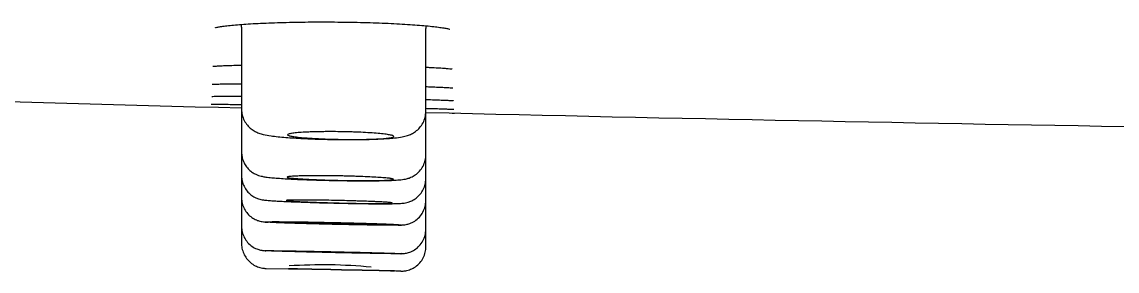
# Model space of a CAD drawing. Header units: millimetres. Extents: x 169 to 4368, y -1049 to 1924.
# Drawn here: x 446.772 to 449.03, y 1204.519 to 1205.032 of the extents above; entities that cross this region are included whole.
import ezdxf

# ---------------------------------------------------------------- set-up
doc = ezdxf.new("R2010")
doc.units = ezdxf.units.MM

msp = doc.modelspace()

# ---------------------------------------------------------------- linework, layer by layer
for p, q in [((447.2247, 1205.0213), (447.2247, 1204.8525)), ((447.6044, 1204.8481), (447.6044, 1205.0192)), ((447.2247, 1204.8525), (447.2247, 1204.7645)), ((447.6044, 1204.7589), (447.6044, 1204.8481)), ((447.2247, 1204.7645), (447.2247, 1204.7642)), ((447.2247, 1204.7642), (447.2247, 1204.716)), ((447.6044, 1204.7095), (447.6044, 1204.7589)), ((447.2247, 1204.716), (447.2247, 1204.6706)), ((447.6044, 1204.6644), (447.6044, 1204.7095)), ((447.2247, 1204.6706), (447.2247, 1204.6114)), ((447.6044, 1204.6053), (447.6044, 1204.6644)), ((447.2247, 1204.6114), (447.2247, 1204.5754)), ((447.6044, 1204.5694), (447.6044, 1204.6053)), ((447.2247, 1204.5754), (447.2247, 1204.5754)), ((447.2751, 1204.5248), (447.3214, 1204.5243)), ((447.5528, 1204.5194), (447.5401, 1204.5196)), ((447.5423, 1204.5196), (447.5528, 1204.5194))]:
    msp.add_line(p, q)
for centre, radius, start, end in [((447.1251, 1205.0213), 0.0995, 359.9934, 3.491), ((447.704, 1205.0192), 0.0995, 176.9645, 180.0052), ((447.6627, 1205.0327), 0.0177, 237.7889, 240.824), ((452.1759, 1397.8823), 193.0904, 268.074402, 268.530683), ((452.1759, 1397.8823), 193.0904, 268.643393, 269.099567), ((447.3919, 1203.5192), 1.013, 84.3383, 93.9173)]:
    msp.add_arc(centre, radius, start, end)
for centre, major_axis, ratio in [((447.4276, 1204.617), (-0.1093, 0.0024), 0.01388), ((447.4292, 1204.5579), (-0.1093, 0.0024), 0.006834), ((447.4307, 1204.522), (-0.1093, 0.0023), 0.001914)]:
    msp.add_ellipse(centre, major_axis=major_axis, ratio=ratio)
for points, knots in [([(447.1706, 1205.0204), (447.1706, 1205.0204), (447.1712, 1205.0207), (447.1743, 1205.0215), (447.1811, 1205.0228), (447.1911, 1205.0242), (447.2041, 1205.0256), (447.2199, 1205.027), (447.238, 1205.0283), (447.2583, 1205.0295), (447.2805, 1205.0304), (447.3043, 1205.0312), (447.3293, 1205.0319), (447.3554, 1205.0323), (447.3822, 1205.0324), (447.4093, 1205.0324), (447.4364, 1205.0321), (447.4633, 1205.0317), (447.4895, 1205.031), (447.5149, 1205.0301), (447.539, 1205.029), (447.5615, 1205.0278), (447.5823, 1205.0264), (447.601, 1205.0249), (447.6173, 1205.0233), (447.631, 1205.0217), (447.6417, 1205.0201), (447.6494, 1205.0186), (447.6522, 1205.0178), (447.6532, 1205.0175)], [0, 0, 0, 0, 0.015004, 0.044896, 0.079508, 0.116516, 0.154565, 0.193095, 0.231949, 0.270928, 0.310007, 0.349054, 0.388247, 0.427365, 0.466524, 0.505694, 0.544834, 0.583989, 0.623174, 0.662348, 0.70141, 0.740567, 0.779597, 0.818504, 0.857214, 0.895456, 0.932901, 0.968542, 1, 1, 1, 1]), ([(447.1657, 1204.941), (447.1657, 1204.941), (447.1667, 1204.9411), (447.1709, 1204.9415), (447.1789, 1204.9421), (447.1902, 1204.9426), (447.2044, 1204.943), (447.2166, 1204.9433), (447.2237, 1204.9435), (447.2247, 1204.9435)], [0, 0, 0, 0, 0.094043, 0.250432, 0.42414, 0.604658, 0.787661, 0.97125, 1, 1, 1, 1]), ([(447.6044, 1204.9392), (447.6076, 1204.939), (447.6165, 1204.9386), (447.6294, 1204.9379), (447.6418, 1204.9372), (447.6512, 1204.9364), (447.655, 1204.9359), (447.6566, 1204.9357)], [0, 0, 0, 0, 0.121733, 0.349289, 0.573988, 0.794178, 1, 1, 1, 1]), ([(447.6566, 1204.9357), (447.6567, 1204.9357), (447.6568, 1204.9357), (447.6571, 1204.9357), (447.6573, 1204.9356), (447.6575, 1204.9356), (447.6577, 1204.9356), (447.6579, 1204.9355), (447.6581, 1204.9355), (447.6582, 1204.9355), (447.6584, 1204.9355), (447.6585, 1204.9354), (447.6585, 1204.9354), (447.6586, 1204.9354), (447.6586, 1204.9354), (447.6586, 1204.9354), (447.6586, 1204.9354), (447.6586, 1204.9354)], [0, 0, 0, 0, 0.05123, 0.132315, 0.212199, 0.290656, 0.367604, 0.442962, 0.516649, 0.588587, 0.658701, 0.726924, 0.793196, 0.857468, 0.919701, 0.979869, 1, 1, 1, 1]), ([(447.1639, 1204.904), (447.1639, 1204.904), (447.1643, 1204.904), (447.1668, 1204.9042), (447.173, 1204.9044), (447.1825, 1204.9047), (447.195, 1204.9048), (447.2092, 1204.9049), (447.2197, 1204.905), (447.2247, 1204.905)], [0, 0, 0, 0, 0.0381659, 0.1768152, 0.3403237, 0.5111961, 0.6846301, 0.8589844, 1, 1, 1, 1]), ([(447.6044, 1204.8992), (447.6081, 1204.8991), (447.6172, 1204.8988), (447.6304, 1204.8982), (447.6426, 1204.8977), (447.652, 1204.8972), (447.6559, 1204.8969), (447.6576, 1204.8967)], [0, 0, 0, 0, 0.1372197, 0.3598967, 0.5806269, 0.7988273, 1, 1, 1, 1]), ([(447.6576, 1204.8967), (447.6577, 1204.8967), (447.6579, 1204.8967), (447.6581, 1204.8967), (447.6585, 1204.8967), (447.6587, 1204.8966), (447.659, 1204.8966), (447.6592, 1204.8966), (447.6595, 1204.8966), (447.6597, 1204.8965), (447.6598, 1204.8965), (447.66, 1204.8965), (447.6601, 1204.8965), (447.6602, 1204.8965), (447.6603, 1204.8965), (447.6604, 1204.8964), (447.6604, 1204.8964), (447.6604, 1204.8964), (447.6604, 1204.8964), (447.6604, 1204.8964)], [0, 0, 0, 0, 0.042145, 0.113308, 0.183661, 0.253029, 0.321327, 0.388465, 0.454347, 0.518874, 0.581941, 0.643443, 0.703277, 0.761344, 0.817553, 0.871822, 0.924085, 0.974291, 1, 1, 1, 1]), ([(447.1619, 1204.8629), (447.1619, 1204.8629), (447.162, 1204.8629), (447.1638, 1204.8629), (447.1692, 1204.863), (447.178, 1204.8629), (447.1899, 1204.8628), (447.2045, 1204.8627), (447.2167, 1204.8625), (447.2238, 1204.8624), (447.2247, 1204.8624)], [0, 0, 0, 0, 0.011014, 0.141853, 0.302873, 0.469528, 0.637998, 0.807104, 0.975939, 1, 1, 1, 1]), ([(447.163, 1204.879), (447.163, 1204.879), (447.1633, 1204.8791), (447.1655, 1204.8792), (447.1715, 1204.8793), (447.1807, 1204.8794), (447.193, 1204.8795), (447.2077, 1204.8795), (447.2189, 1204.8794), (447.2247, 1204.8794)], [0, 0, 0, 0, 0.027504, 0.163714, 0.326052, 0.495274, 0.666655, 0.838883, 1, 1, 1, 1]), ([(447.6044, 1204.8727), (447.6079, 1204.8726), (447.6169, 1204.8723), (447.63, 1204.8718), (447.6425, 1204.8713), (447.6521, 1204.8709), (447.6562, 1204.8706), (447.6579, 1204.8705)], [0, 0, 0, 0, 0.128903, 0.352627, 0.57467, 0.794931, 1, 1, 1, 1]), ([(447.6579, 1204.8705), (447.658, 1204.8705), (447.6582, 1204.8705), (447.6585, 1204.8705), (447.6588, 1204.8704), (447.6591, 1204.8704), (447.6594, 1204.8704), (447.6597, 1204.8704), (447.6599, 1204.8703), (447.6602, 1204.8703), (447.6604, 1204.8703), (447.6605, 1204.8703), (447.6607, 1204.8703), (447.6608, 1204.8703), (447.6609, 1204.8702), (447.661, 1204.8702), (447.6611, 1204.8702), (447.6611, 1204.8702), (447.6611, 1204.8702), (447.6611, 1204.8702), (447.6611, 1204.8702)], [0, 0, 0, 0, 0.038898, 0.106276, 0.173006, 0.238941, 0.304003, 0.368108, 0.431161, 0.493061, 0.553697, 0.612955, 0.670715, 0.726858, 0.781264, 0.833825, 0.884441, 0.933028, 0.979523, 1, 1, 1, 1]), ([(447.2247, 1204.8525), (447.2246, 1204.8482), (447.2256, 1204.841), (447.2297, 1204.8293), (447.2362, 1204.8197), (447.2442, 1204.812), (447.2526, 1204.8067), (447.2613, 1204.8029), (447.2716, 1204.8001), (447.2835, 1204.798), (447.2991, 1204.7961), (447.315, 1204.7946), (447.3324, 1204.7934), (447.3511, 1204.7923), (447.3709, 1204.7915), (447.3915, 1204.7908), (447.4125, 1204.7903), (447.4335, 1204.7901), (447.4541, 1204.7901), (447.474, 1204.7903), (447.4929, 1204.7907), (447.5103, 1204.7914), (447.5263, 1204.7923), (447.5419, 1204.7936), (447.5543, 1204.7953), (447.5648, 1204.7976), (447.5743, 1204.8012), (447.5835, 1204.8065), (447.5921, 1204.8143), (447.5991, 1204.8242), (447.6034, 1204.8362), (447.6044, 1204.8437), (447.6044, 1204.8481)], [0, 0, 0, 0, 0.02151, 0.044217, 0.066616, 0.088191, 0.108646, 0.130293, 0.162402, 0.218595, 0.262159, 0.30294, 0.34247, 0.381314, 0.419948, 0.458342, 0.496664, 0.534966, 0.57334, 0.61187, 0.650644, 0.689946, 0.729875, 0.772153, 0.826566, 0.862872, 0.886782, 0.908417, 0.931119, 0.9545, 0.97753, 1, 1, 1, 1]), ([(447.6044, 1204.8545), (447.6074, 1204.8544), (447.6161, 1204.8542), (447.6292, 1204.8538), (447.642, 1204.8534), (447.6521, 1204.853), (447.6564, 1204.8528), (447.6584, 1204.8527)], [0, 0, 0, 0, 0.11166, 0.336892, 0.560965, 0.784197, 1, 1, 1, 1]), ([(447.6584, 1204.8527), (447.6585, 1204.8527), (447.6586, 1204.8527), (447.659, 1204.8527), (447.6593, 1204.8527), (447.6597, 1204.8526), (447.66, 1204.8526), (447.6603, 1204.8526), (447.6606, 1204.8526), (447.6608, 1204.8526), (447.6611, 1204.8526), (447.6613, 1204.8526), (447.6615, 1204.8525), (447.6616, 1204.8525), (447.6618, 1204.8525), (447.6619, 1204.8525), (447.662, 1204.8525), (447.6621, 1204.8525), (447.6621, 1204.8525), (447.6621, 1204.8525), (447.6622, 1204.8525), (447.6622, 1204.8525), (447.6622, 1204.8525)], [0, 0, 0, 0, 0.034189, 0.095629, 0.15666, 0.217189, 0.277161, 0.336509, 0.395159, 0.453021, 0.509994, 0.565965, 0.620804, 0.674371, 0.726513, 0.777071, 0.825886, 0.872801, 0.917674, 0.956004, 0.992376, 1, 1, 1, 1]), ([(447.6588, 1204.8443), (447.6589, 1204.8443), (447.6591, 1204.8443), (447.6594, 1204.8443), (447.6598, 1204.8443), (447.6602, 1204.8443), (447.6606, 1204.8443), (447.6609, 1204.8442), (447.6612, 1204.8442), (447.6615, 1204.8442), (447.6618, 1204.8442), (447.6621, 1204.8442), (447.6623, 1204.8442), (447.6625, 1204.8442), (447.6627, 1204.8442), (447.6629, 1204.8442), (447.663, 1204.8442), (447.6632, 1204.8442), (447.6633, 1204.8442), (447.6634, 1204.8442), (447.6634, 1204.8442), (447.6634, 1204.8441), (447.6635, 1204.8441), (447.6635, 1204.8441), (447.6635, 1204.8441)], [0, 0, 0, 0, 0.028565, 0.081842, 0.134952, 0.187872, 0.240585, 0.293068, 0.345291, 0.397217, 0.448799, 0.499975, 0.550669, 0.600785, 0.650201, 0.698766, 0.746292, 0.792556, 0.837292, 0.880203, 0.916513, 0.950551, 0.982191, 1, 1, 1, 1]), ([(447.5383, 1204.7966), (447.5383, 1204.7961), (447.5376, 1204.7956), (447.5355, 1204.7948), (447.5347, 1204.7946), (447.5326, 1204.7941), (447.5314, 1204.7939), (447.5273, 1204.7933), (447.5239, 1204.7929), (447.518, 1204.7923), (447.5159, 1204.7922), (447.5113, 1204.7918), (447.5089, 1204.7917), (447.5013, 1204.7913), (447.4958, 1204.791), (447.4869, 1204.7908), (447.4838, 1204.7907), (447.4774, 1204.7905), (447.471, 1204.7904), (447.4643, 1204.7904), (447.4574, 1204.7903), (447.4539, 1204.7903), (447.4433, 1204.7904), (447.4362, 1204.7904), (447.4255, 1204.7906), (447.4219, 1204.7907), (447.4147, 1204.7908), (447.4112, 1204.7909), (447.4006, 1204.7913), (447.3938, 1204.7915), (447.3839, 1204.792), (447.3806, 1204.7921), (447.3743, 1204.7925), (447.3712, 1204.7927), (447.3623, 1204.7932), (447.3568, 1204.7936), (447.3466, 1204.7945), (447.342, 1204.795), (447.3361, 1204.7957), (447.3343, 1204.7959), (447.3309, 1204.7964), (447.3293, 1204.7967), (447.3252, 1204.7975), (447.3231, 1204.798), (447.3203, 1204.799), (447.3196, 1204.7995), (447.3196, 1204.8006), (447.3202, 1204.8011), (447.3223, 1204.8018), (447.3232, 1204.802), (447.3253, 1204.8025), (447.3276, 1204.8029), (447.3307, 1204.8034), (447.334, 1204.8038), (447.3359, 1204.804), (447.3419, 1204.8045), (447.3464, 1204.8049), (447.3539, 1204.8053), (447.3566, 1204.8054), (447.3621, 1204.8057), (447.365, 1204.8058), (447.3739, 1204.8061), (447.3802, 1204.8063), (447.3901, 1204.8064), (447.3935, 1204.8064), (447.4004, 1204.8065), (447.4039, 1204.8065), (447.4144, 1204.8065), (447.4215, 1204.8064), (447.4323, 1204.8063), (447.4359, 1204.8062), (447.4431, 1204.8061), (447.4501, 1204.8059), (447.457, 1204.8056), (447.4639, 1204.8054), (447.4673, 1204.8052), (447.4773, 1204.8048), (447.4836, 1204.8044), (447.4955, 1204.8037), (447.5011, 1204.8032), (447.5112, 1204.8023), (447.5157, 1204.8018), (447.5217, 1204.8011), (447.5236, 1204.8008), (447.527, 1204.8003), (447.53, 1204.7998), (447.5324, 1204.7993), (447.5345, 1204.7987), (447.5354, 1204.7985), (447.5375, 1204.7977), (447.5383, 1204.7971), (447.5383, 1204.7966)], [0, 0, 0, 0, 0.03125, 0.03125, 0.046875, 0.046875, 0.0625, 0.0625, 0.09375, 0.09375, 0.109375, 0.109375, 0.125, 0.125, 0.15625, 0.15625, 0.171875, 0.171875, 0.1875, 0.203125, 0.203125, 0.21875, 0.21875, 0.25, 0.25, 0.265625, 0.265625, 0.28125, 0.28125, 0.3125, 0.3125, 0.328125, 0.328125, 0.34375, 0.34375, 0.375, 0.375, 0.40625, 0.40625, 0.421875, 0.421875, 0.4375, 0.4375, 0.46875, 0.46875, 0.5, 0.5, 0.53125, 0.53125, 0.546875, 0.546875, 0.5625, 0.578125, 0.578125, 0.59375, 0.59375, 0.625, 0.625, 0.640625, 0.640625, 0.65625, 0.65625, 0.6875, 0.6875, 0.703125, 0.703125, 0.71875, 0.71875, 0.75, 0.75, 0.765625, 0.765625, 0.78125, 0.796875, 0.796875, 0.8125, 0.8125, 0.84375, 0.84375, 0.875, 0.875, 0.90625, 0.90625, 0.921875, 0.921875, 0.9375, 0.953125, 0.953125, 0.96875, 0.96875, 1, 1, 1, 1]), ([(447.2247, 1204.7645), (447.2247, 1204.7609), (447.2253, 1204.7547), (447.2283, 1204.7447), (447.2333, 1204.7359), (447.2396, 1204.7282), (447.2467, 1204.7226), (447.2537, 1204.7187), (447.26, 1204.7162), (447.2662, 1204.7145), (447.2738, 1204.7131), (447.2791, 1204.7124), (447.2837, 1204.7119)], [0, 0, 0, 0, 0.084206, 0.17306, 0.261055, 0.347372, 0.429194, 0.502327, 0.571065, 0.649348, 0.784025, 1, 1, 1, 1]), ([(447.2837, 1204.7119), (447.2878, 1204.7115), (447.2953, 1204.7109), (447.3102, 1204.7098), (447.3264, 1204.7089), (447.3446, 1204.708), (447.3639, 1204.7073), (447.3844, 1204.7066), (447.4053, 1204.7061), (447.4265, 1204.7057), (447.4474, 1204.7054), (447.4676, 1204.7052), (447.4867, 1204.7052), (447.5043, 1204.7054), (447.5204, 1204.7057), (447.5346, 1204.7062), (447.5477, 1204.7069), (447.5566, 1204.7078), (447.5654, 1204.7094), (447.5739, 1204.7123), (447.5831, 1204.7172), (447.592, 1204.7251), (447.5992, 1204.7352), (447.6035, 1204.7472), (447.6045, 1204.7546), (447.6044, 1204.7589)], [0, 0, 0, 0, 0.051605, 0.102191, 0.151535, 0.200309, 0.248794, 0.297103, 0.345391, 0.393556, 0.44184, 0.490085, 0.538608, 0.587358, 0.63671, 0.687375, 0.742382, 0.807754, 0.838181, 0.861502, 0.886821, 0.915194, 0.944285, 0.973352, 1, 1, 1, 1]), ([(447.2247, 1204.716), (447.2247, 1204.7119), (447.2255, 1204.7049), (447.2294, 1204.6936), (447.2356, 1204.6841), (447.2435, 1204.6763), (447.2518, 1204.6711), (447.2594, 1204.6681), (447.2657, 1204.6665), (447.2718, 1204.6655), (447.2783, 1204.6649), (447.2888, 1204.6641), (447.3009, 1204.6635), (447.3147, 1204.6628), (447.3303, 1204.6621), (447.3474, 1204.6615), (447.3658, 1204.6608), (447.3851, 1204.6602), (447.4048, 1204.6597), (447.4248, 1204.6592), (447.4445, 1204.6588), (447.4638, 1204.6585), (447.4817, 1204.6582), (447.499, 1204.658), (447.5082, 1204.658), (447.5134, 1204.658)], [0, 0, 0, 0, 0.028575, 0.058413, 0.087913, 0.116613, 0.143164, 0.164598, 0.184039, 0.211436, 0.277474, 0.334795, 0.387923, 0.439727, 0.491107, 0.542283, 0.593265, 0.644234, 0.695037, 0.745868, 0.796817, 0.847735, 0.898632, 0.949729, 1, 1, 1, 1]), ([(447.5376, 1204.7084), (447.5376, 1204.7081), (447.5369, 1204.7079), (447.5348, 1204.7075), (447.534, 1204.7073), (447.5319, 1204.7071), (447.5307, 1204.707), (447.5266, 1204.7066), (447.5232, 1204.7064), (447.5173, 1204.7062), (447.5151, 1204.7061), (447.5105, 1204.706), (447.5081, 1204.7059), (447.5006, 1204.7058), (447.4951, 1204.7057), (447.4861, 1204.7056), (447.483, 1204.7056), (447.4767, 1204.7056), (447.4702, 1204.7056), (447.4635, 1204.7056), (447.4567, 1204.7057), (447.4532, 1204.7057), (447.4426, 1204.7059), (447.4355, 1204.706), (447.4248, 1204.7062), (447.4212, 1204.7063), (447.414, 1204.7065), (447.4105, 1204.7066), (447.3999, 1204.7069), (447.3931, 1204.7071), (447.3832, 1204.7075), (447.3799, 1204.7076), (447.3736, 1204.7079), (447.3705, 1204.708), (447.3616, 1204.7084), (447.3561, 1204.7087), (447.3459, 1204.7093), (447.3414, 1204.7097), (447.3354, 1204.7101), (447.3336, 1204.7103), (447.3302, 1204.7106), (447.3286, 1204.7108), (447.3245, 1204.7113), (447.3224, 1204.7116), (447.3196, 1204.7122), (447.3189, 1204.7126), (447.3189, 1204.7131), (447.3196, 1204.7134), (447.3217, 1204.7138), (447.3225, 1204.7139), (447.3246, 1204.7142), (447.327, 1204.7144), (447.33, 1204.7146), (447.3334, 1204.7148), (447.3353, 1204.7149), (447.3412, 1204.7152), (447.3458, 1204.7153), (447.3533, 1204.7155), (447.356, 1204.7155), (447.3615, 1204.7156), (447.3644, 1204.7157), (447.3733, 1204.7157), (447.3796, 1204.7157), (447.3895, 1204.7157), (447.393, 1204.7157), (447.3998, 1204.7157), (447.4033, 1204.7156), (447.4138, 1204.7155), (447.4209, 1204.7154), (447.4317, 1204.7152), (447.4353, 1204.7151), (447.4424, 1204.7149), (447.4495, 1204.7147), (447.4564, 1204.7145), (447.4633, 1204.7143), (447.4667, 1204.7142), (447.4766, 1204.7138), (447.4829, 1204.7136), (447.4948, 1204.713), (447.5004, 1204.7127), (447.5105, 1204.712), (447.5151, 1204.7117), (447.5211, 1204.7112), (447.5229, 1204.711), (447.5263, 1204.7107), (447.5294, 1204.7104), (447.5318, 1204.71), (447.5339, 1204.7097), (447.5347, 1204.7095), (447.5369, 1204.7091), (447.5376, 1204.7087), (447.5376, 1204.7084)], [0, 0, 0, 0, 0.03125, 0.03125, 0.046875, 0.046875, 0.0625, 0.0625, 0.09375, 0.09375, 0.109375, 0.109375, 0.125, 0.125, 0.15625, 0.15625, 0.171875, 0.171875, 0.1875, 0.203125, 0.203125, 0.21875, 0.21875, 0.25, 0.25, 0.265625, 0.265625, 0.28125, 0.28125, 0.3125, 0.3125, 0.328125, 0.328125, 0.34375, 0.34375, 0.375, 0.375, 0.40625, 0.40625, 0.421875, 0.421875, 0.4375, 0.4375, 0.46875, 0.46875, 0.5, 0.5, 0.53125, 0.53125, 0.546875, 0.546875, 0.5625, 0.578125, 0.578125, 0.59375, 0.59375, 0.625, 0.625, 0.640625, 0.640625, 0.65625, 0.65625, 0.6875, 0.6875, 0.703125, 0.703125, 0.71875, 0.71875, 0.75, 0.75, 0.765625, 0.765625, 0.78125, 0.796875, 0.796875, 0.8125, 0.8125, 0.84375, 0.84375, 0.875, 0.875, 0.90625, 0.90625, 0.921875, 0.921875, 0.9375, 0.953125, 0.953125, 0.96875, 0.96875, 1, 1, 1, 1]), ([(447.5135, 1204.658), (447.5184, 1204.658), (447.5264, 1204.658), (447.5383, 1204.6582), (447.5484, 1204.6585), (447.5552, 1204.6589), (447.5615, 1204.6597), (447.5681, 1204.6611), (447.5762, 1204.6641), (447.585, 1204.6693), (447.5933, 1204.6774), (447.5996, 1204.687), (447.6036, 1204.6983), (447.6044, 1204.7053), (447.6044, 1204.7095)], [0, 0, 0, 0, 0.109507, 0.226855, 0.351644, 0.501128, 0.565785, 0.613817, 0.665004, 0.728752, 0.797139, 0.865541, 0.933275, 1, 1, 1, 1]), ([(447.2247, 1204.6706), (447.2247, 1204.6663), (447.2256, 1204.659), (447.2298, 1204.6472), (447.2367, 1204.6374), (447.2453, 1204.6295), (447.2542, 1204.6246), (447.2621, 1204.622), (447.2682, 1204.6209), (447.2728, 1204.6204), (447.2763, 1204.6201), (447.2791, 1204.6199)], [0, 0, 0, 0, 0.108343, 0.221237, 0.332773, 0.441903, 0.541795, 0.616959, 0.682194, 0.786814, 1, 1, 1, 1]), ([(447.3484, 1204.6655), (447.3433, 1204.6655), (447.3388, 1204.6655), (447.3329, 1204.6655), (447.331, 1204.6655), (447.3276, 1204.6654), (447.3261, 1204.6654), (447.322, 1204.6653), (447.3199, 1204.6652), (447.3178, 1204.665), (447.3173, 1204.6649), (447.3166, 1204.6648), (447.3164, 1204.6647), (447.3164, 1204.6645), (447.3171, 1204.6643), (447.3192, 1204.664), (447.3201, 1204.6639), (447.3222, 1204.6637), (447.3246, 1204.6635), (447.3276, 1204.6633), (447.331, 1204.6631), (447.3328, 1204.663), (447.3388, 1204.6626), (447.3434, 1204.6624), (447.3509, 1204.6621), (447.3536, 1204.6619), (447.3591, 1204.6617), (447.362, 1204.6616), (447.3709, 1204.6612), (447.3772, 1204.661), (447.3871, 1204.6607), (447.3905, 1204.6606), (447.3974, 1204.6604), (447.4009, 1204.6603), (447.4113, 1204.66), (447.4184, 1204.6598), (447.4329, 1204.6594), (447.44, 1204.6593), (447.4505, 1204.659), (447.4539, 1204.659), (447.4608, 1204.6589), (447.4642, 1204.6588), (447.4742, 1204.6586), (447.4804, 1204.6586), (447.4923, 1204.6584), (447.498, 1204.6584), (447.5031, 1204.6584)], [0, 0, 0, 0, 0.0625, 0.0625, 0.09375, 0.09375, 0.125, 0.125, 0.1875, 0.1875, 0.21875, 0.21875, 0.25, 0.25, 0.3125, 0.3125, 0.34375, 0.34375, 0.375, 0.40625, 0.40625, 0.4375, 0.4375, 0.5, 0.5, 0.53125, 0.53125, 0.5625, 0.5625, 0.625, 0.625, 0.65625, 0.65625, 0.6875, 0.6875, 0.75, 0.75, 0.8125, 0.8125, 0.84375, 0.84375, 0.875, 0.875, 0.9375, 0.9375, 1, 1, 1, 1]), ([(447.5031, 1204.6584), (447.5082, 1204.6584), (447.5127, 1204.6584), (447.5186, 1204.6585), (447.5205, 1204.6586), (447.5239, 1204.6587), (447.5254, 1204.6587), (447.5295, 1204.6589), (447.5316, 1204.659), (447.5337, 1204.6592), (447.5342, 1204.6593), (447.5349, 1204.6594), (447.5351, 1204.6595), (447.5351, 1204.6598), (447.5344, 1204.66), (447.5323, 1204.6603), (447.5314, 1204.6604), (447.5293, 1204.6606), (447.5269, 1204.6608), (447.5239, 1204.661), (447.5205, 1204.6612), (447.5187, 1204.6614), (447.5127, 1204.6617), (447.5082, 1204.6619), (447.5006, 1204.6623), (447.498, 1204.6624), (447.4924, 1204.6626), (447.4895, 1204.6628), (447.4806, 1204.6631), (447.4743, 1204.6633), (447.4644, 1204.6636), (447.461, 1204.6637), (447.4541, 1204.6639), (447.4506, 1204.664), (447.4402, 1204.6643), (447.4331, 1204.6645), (447.4186, 1204.6648), (447.4115, 1204.6649), (447.401, 1204.6651), (447.3976, 1204.6652), (447.3907, 1204.6653), (447.3873, 1204.6653), (447.3773, 1204.6654), (447.3711, 1204.6655), (447.3592, 1204.6655), (447.3535, 1204.6655), (447.3484, 1204.6655)], [0, 0, 0, 0, 0.0625, 0.0625, 0.09375, 0.09375, 0.125, 0.125, 0.1875, 0.1875, 0.21875, 0.21875, 0.25, 0.25, 0.3125, 0.3125, 0.34375, 0.34375, 0.375, 0.40625, 0.40625, 0.4375, 0.4375, 0.5, 0.5, 0.53125, 0.53125, 0.5625, 0.5625, 0.625, 0.625, 0.65625, 0.65625, 0.6875, 0.6875, 0.75, 0.75, 0.8125, 0.8125, 0.84375, 0.84375, 0.875, 0.875, 0.9375, 0.9375, 1, 1, 1, 1]), ([(447.5476, 1204.614), (447.5501, 1204.614), (447.5537, 1204.6141), (447.5577, 1204.6143), (447.564, 1204.6151), (447.5724, 1204.6174), (447.5821, 1204.6221), (447.5916, 1204.6303), (447.599, 1204.6405), (447.6034, 1204.6526), (447.6044, 1204.6601), (447.6044, 1204.6644)], [0, 0, 0, 0, 0.177859, 0.303721, 0.369526, 0.445621, 0.549484, 0.665294, 0.780072, 0.893469, 1, 1, 1, 1]), ([(447.4291, 1204.6191), (447.42, 1204.6193), (447.4016, 1204.6197), (447.3744, 1204.6202), (447.3487, 1204.6207), (447.3256, 1204.621), (447.3058, 1204.6211), (447.2902, 1204.6212), (447.2792, 1204.621), (447.2735, 1204.6208), (447.2731, 1204.6204), (447.2782, 1204.6199), (447.2884, 1204.6193), (447.3034, 1204.6187), (447.3226, 1204.618), (447.3454, 1204.6173), (447.3707, 1204.6166), (447.3977, 1204.6159), (447.4253, 1204.6153), (447.4524, 1204.6147), (447.4781, 1204.6143), (447.5012, 1204.614), (447.5211, 1204.6138), (447.5367, 1204.6138), (447.5477, 1204.6139), (447.5534, 1204.6142), (447.5538, 1204.6145), (447.5487, 1204.615), (447.5386, 1204.6156), (447.5235, 1204.6163), (447.5044, 1204.617), (447.4816, 1204.6177), (447.4563, 1204.6184), (447.4382, 1204.6189), (447.4291, 1204.6191)], [0, 0, 0, 0, 0.031322, 0.062671, 0.093871, 0.125127, 0.156343, 0.187616, 0.21886, 0.250163, 0.281393, 0.312683, 0.343888, 0.375153, 0.406348, 0.437602, 0.4688, 0.500056, 0.53127, 0.56254, 0.593783, 0.625082, 0.656317, 0.68761, 0.718818, 0.750084, 0.781279, 0.812534, 0.84373, 0.874985, 0.906196, 0.937465, 0.968718, 1, 1, 1, 1]), ([(447.2247, 1204.6114), (447.2246, 1204.6071), (447.2256, 1204.5998), (447.2298, 1204.588), (447.2367, 1204.5781), (447.2456, 1204.5701), (447.2549, 1204.5651), (447.2631, 1204.5626), (447.2691, 1204.5616), (447.2718, 1204.5614), (447.2734, 1204.5613), (447.2744, 1204.5612)], [0, 0, 0, 0, 0.125424, 0.257289, 0.387607, 0.515645, 0.637282, 0.728664, 0.790992, 0.878174, 1, 1, 1, 1]), ([(447.5526, 1204.5552), (447.5534, 1204.5552), (447.555, 1204.5552), (447.5572, 1204.5553), (447.5634, 1204.5559), (447.5721, 1204.5581), (447.5818, 1204.5629), (447.5914, 1204.5709), (447.5988, 1204.581), (447.6034, 1204.5932), (447.6044, 1204.6008), (447.6044, 1204.6053)], [0, 0, 0, 0, 0.096736, 0.193975, 0.258658, 0.352101, 0.471349, 0.604499, 0.739244, 0.872254, 1, 1, 1, 1]), ([(447.2247, 1204.5754), (447.2247, 1204.5712), (447.2257, 1204.564), (447.2298, 1204.5525), (447.2365, 1204.5428), (447.2449, 1204.5347), (447.2548, 1204.529), (447.2631, 1204.5262), (447.2704, 1204.5251), (447.2738, 1204.5248), (447.2745, 1204.5248), (447.2751, 1204.5248)], [0, 0, 0, 0, 0.126698, 0.258496, 0.388839, 0.517244, 0.642431, 0.755615, 0.81807, 0.864758, 1, 1, 1, 1]), ([(447.5528, 1204.5194), (447.5533, 1204.5194), (447.5542, 1204.5194), (447.5573, 1204.5194), (447.5647, 1204.5201), (447.5732, 1204.5227), (447.5836, 1204.5281), (447.5925, 1204.5363), (447.5995, 1204.5464), (447.6035, 1204.558), (447.6045, 1204.5653), (447.6044, 1204.5694)], [0, 0, 0, 0, 0.125719, 0.173188, 0.236707, 0.351052, 0.474534, 0.60962, 0.744215, 0.877165, 1, 1, 1, 1]), ([(447.4292, 1204.5589), (447.42, 1204.5591), (447.4016, 1204.5595), (447.3744, 1204.5601), (447.3487, 1204.5605), (447.3256, 1204.5609), (447.3058, 1204.5612), (447.2902, 1204.5614), (447.2792, 1204.5615), (447.2735, 1204.5614), (447.2731, 1204.5613), (447.2782, 1204.561), (447.2884, 1204.5606), (447.3034, 1204.5601), (447.3226, 1204.5595), (447.3454, 1204.5589), (447.3707, 1204.5583), (447.3977, 1204.5577), (447.4253, 1204.5571), (447.4524, 1204.5565), (447.4781, 1204.556), (447.5012, 1204.5556), (447.5211, 1204.5553), (447.5367, 1204.5551), (447.5477, 1204.5551), (447.5534, 1204.5551), (447.5538, 1204.5553), (447.5487, 1204.5556), (447.5386, 1204.556), (447.5236, 1204.5565), (447.5044, 1204.557), (447.4816, 1204.5576), (447.4563, 1204.5583), (447.4383, 1204.5587), (447.4292, 1204.5589)], [0, 0, 0, 0, 0.031322, 0.062671, 0.093871, 0.125127, 0.156343, 0.187616, 0.218861, 0.250163, 0.281393, 0.312683, 0.343888, 0.375154, 0.406348, 0.437602, 0.4688, 0.500056, 0.531269, 0.56254, 0.593783, 0.625082, 0.656317, 0.687609, 0.718818, 0.750085, 0.78128, 0.812534, 0.84373, 0.874985, 0.906195, 0.937465, 0.968718, 1, 1, 1, 1])]:
    msp.add_open_spline(points, degree=3, knots=knots)

doc.saveas('drawing.dxf')
